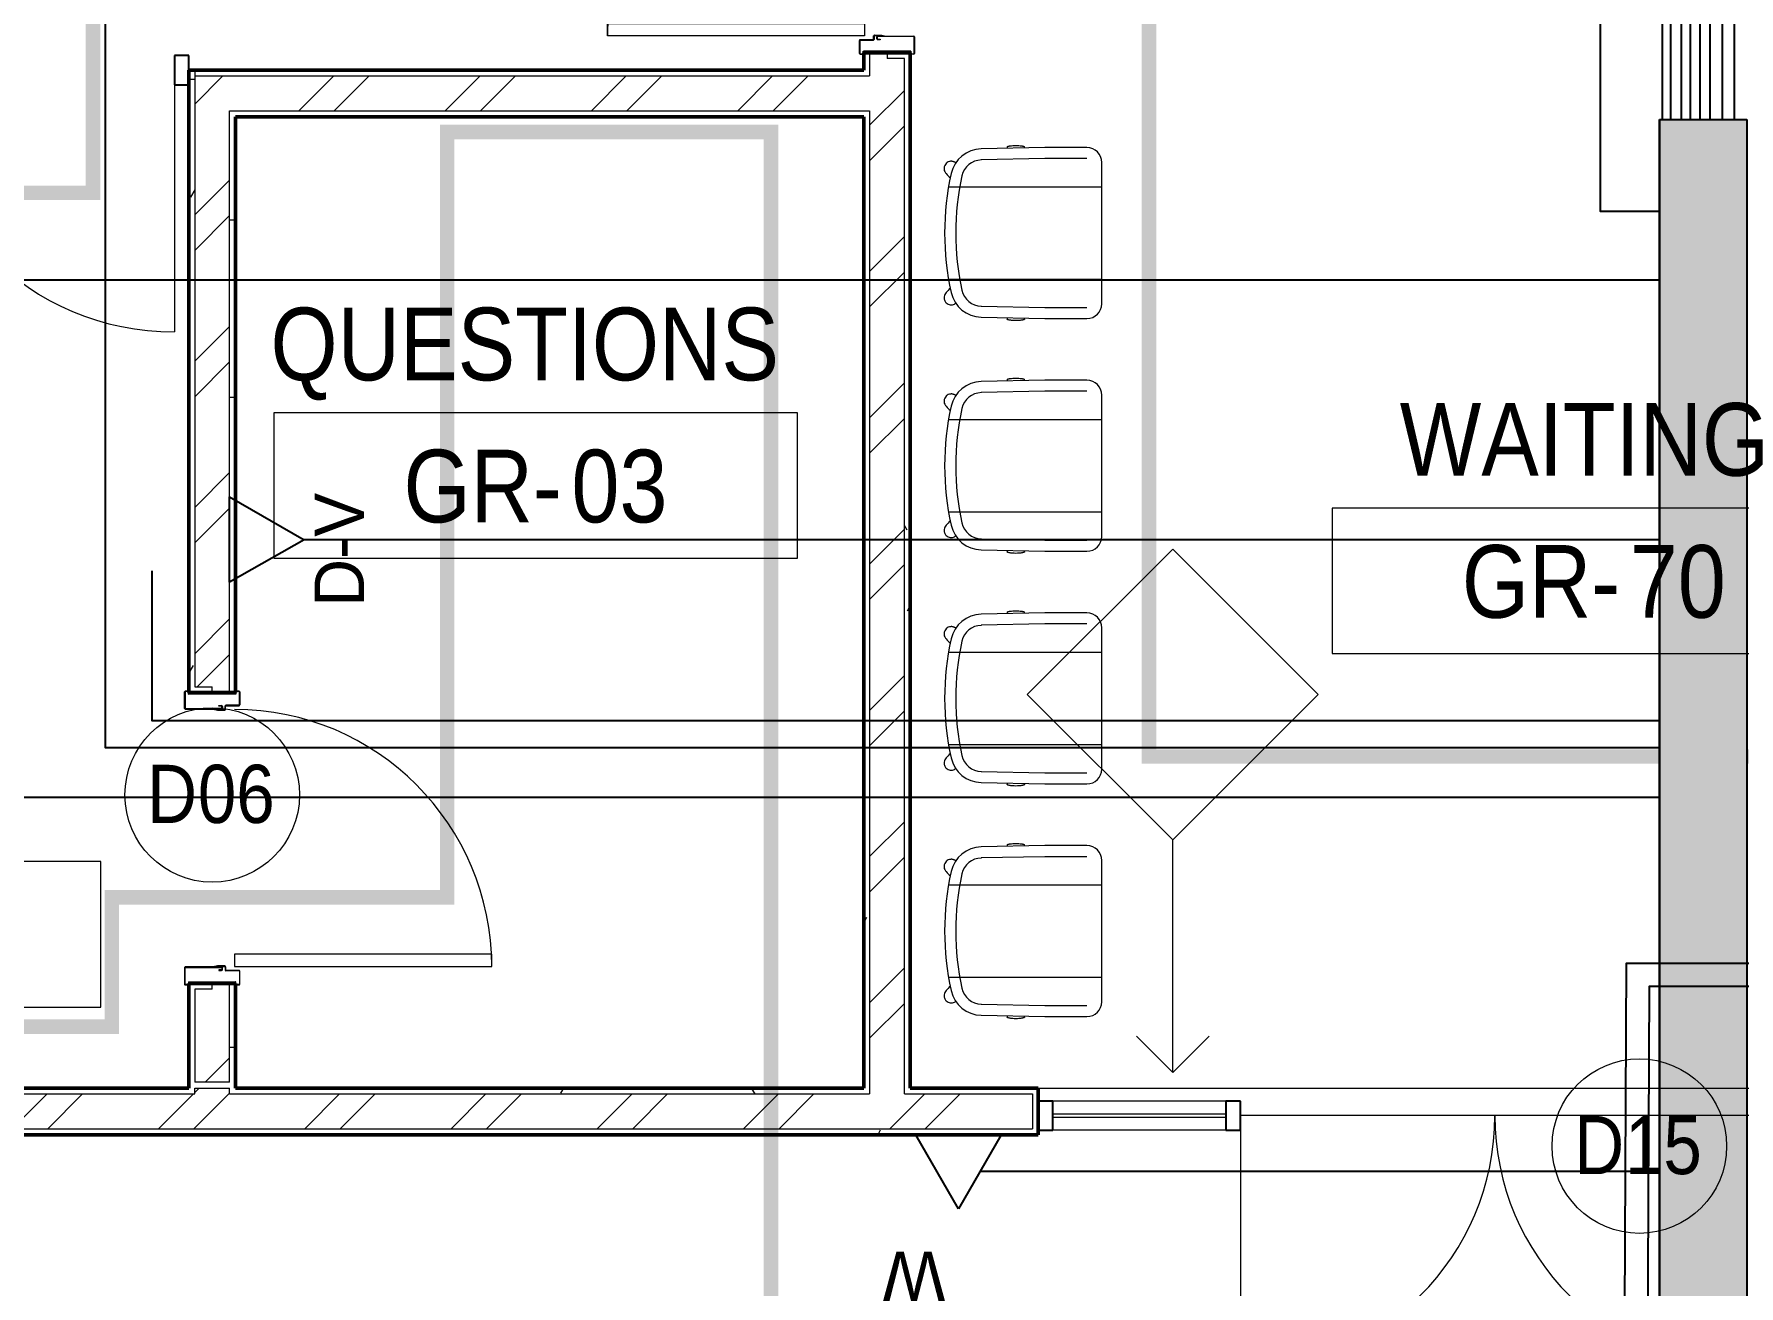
# Model space of a CAD drawing. Header units: millimetres. Extents: x -9358 to 257996, y -67499 to 9117.
# Drawn here: x 36928 to 42789, y -8948 to -4644 of the extents above; entities that cross this region are included whole.
import ezdxf

# ---------------------------------------------------------------- set-up
doc = ezdxf.new("R2010")
doc.units = ezdxf.units.MM
doc.header["$LTSCALE"] = 1000
for name, color, linetype, lineweight in [('123', 2, 'Continuous', 9), ('A-DOOR', 8, 'Continuous', 9), ('A-DOOR-1', 8, 'Continuous', 18), ('A-DOR', 8, 'Continuous', 9), ('A-FLR-PAT', 8, 'Continuous', 18), ('A-FRN', 8, 'Continuous', 9), ('A-ROM-NAM', 8, 'Continuous', 9), ('A-TYP-DOR', 8, 'Continuous', 0), ('A-TYP-WAL', 8, 'Continuous', 0), ('A-WAL-CLD', 8, 'Continuous', 9), ('A-WAL-CMU', 8, 'Continuous', 50), ('A-WAL-CRT-GLS', 8, 'Continuous', 9), ('A-WAL-CRT-GLS-1', 8, 'Continuous', 18), ('A-WAL-CRT-MLN', 8, 'Continuous', 9), ('A-WAL-CRT-MLN-1', 8, 'Continuous', 25), ('A-WAL-PAT-1', 8, 'Continuous', 9)]:
    doc.layers.add(name, color=color, linetype=linetype, lineweight=lineweight)
for name, color, linetype in [('CCTV', 4, 'Continuous'), ('CCTVNET', 6, 'Continuous'), ('DATANET', 4, 'Continuous'), ('F POINT AGN', 7, 'Continuous'), ('LC-CABLE -10', 4, 'Continuous'), ('LC-T-OUTLET', 4, 'Continuous'), ('Route - rack1', 7, 'Continuous')]:
    doc.layers.add(name, color=color, linetype=linetype)
doc.styles.add('Arial_5', font='arial.ttf', dxfattribs={"width": 0.85, "height": 200})
doc.styles.add('Arial_7', font='arial.ttf', dxfattribs={"width": 0.85, "height": 200})
pattern_1 = [(0, (0, 0), (812.8, 203.2), [33.528, -576.072, 33.528, -576.072, -3251.2]), (0, (0, 0), (812.8, 203.2), [-1219.2, 33.528, -1185.672, 33.528, -576.072, -1422.4]), (0, (0, 0), (812.8, 203.2), [-3048, 33.528, -372.872, 33.528, -982.472]), (120, (304.8, 101.6), (-582.3764, 602.3054), [33.528, -576.072, 33.528, -576.072, -3251.2]), (120, (304.8, 101.6), (-582.3764, 602.3054), [-1219.2, 33.528, -1185.672, 33.528, -576.072, -1422.4]), (120, (304.8, 101.6), (-582.3764, 602.3054), [-3048, 33.528, -372.872, 33.528, -982.472]), (240, (406.4, 508), (-230.4236, -805.5054), [33.528, -576.072, 33.528, -576.072, -3251.2]), (240, (406.4, 508), (-230.4236, -805.5054), [-1219.2, 33.528, -1185.672, 33.528, -576.072, -1422.4]), (240, (406.4, 508), (-230.4236, -805.5054), [-3048, 33.528, -372.872, 33.528, -982.472])]
pattern_2 = [(45, (0, 0), (-251.4472, 251.4472), []), (45, (0, 381), (-251.4472, 251.4472), [])]

# ---------------------------------------------------------------- blocks, each defined once
blk = doc.blocks.new('Door Tag - Door Tag-41184-01-Ground Floor Plan')
at = {"layer": 'A-TYP-DOR'}
blk.add_circle((0, 0), 3, dxfattribs=at)
blk = doc.blocks.new('Wall Tag - 1_2_-62628-01-Ground Floor Plan')
at = {"layer": 'A-TYP-WAL'}
for p, q in [((-5, 0), (0, 5)), ((0, 5), (5, 0)), ((-5, 0), (0, -5)), ((0, -5), (5, 0))]:
    blk.add_line(p, q, dxfattribs=at)
blk = doc.blocks.new('D-V')
at = {"color": 3}
blk.add_lwpolyline([(1.2, 256.5), (146.9, 0), (-146.9, 0), (1.2, 256.5)], dxfattribs=at)
at = {"layer": 'CCTV', "color": 2}
blk.add_attdef('D-V', (-225.1, 246.5), '', height=170, dxfattribs=at)
blk = doc.blocks.new('D-W')
at = {"color": 3, "elevation": 0}
blk.add_lwpolyline([(0, 254.5), (146.9, 0), (-146.9, 0), (0, 254.5)], dxfattribs=at)
at = {"layer": 'LC-T-OUTLET', "color": 2}
blk.add_attdef('W', (77.2, 236.3, 0), '', height=170, dxfattribs=at)
blk = doc.blocks.new('Wood door - 1000-Wood Door-2297988-01-Ground Floor Furniture Plan')
at = {"layer": 'A-DOOR'}
blk.add_arc((442, 77), 884, 90, 180, dxfattribs=at)
at = {"layer": 'A-DOOR-1'}
for p, q in [((442, 961), (399, 961)), ((399, 961), (399, 77)), ((442, 77), (442, 961)), ((-505, 92.5), (-505, 82.5)), ((-505, 92.5), (-505, 82.5)), ((-503.5, 92.5), (-503.5, 82.5)), ((-502.5, 95), (-457.5, 95)), ((-457.5, 95), (-502.5, 95)), ((-457.5, 93.5), (-502.5, 93.5)), ((-502.5, 81.5), (-495, 81.5)), ((-495, 80), (-502.5, 80)), ((-500, 80), (-495, 80)), ((-495, 81.5), (-495, 80)), ((-495, 80), (-495, -80)), ((-456.5, 92.5), (-456.5, 47)), ((-455, 92.5), (-455, 47)), ((-455, 47), (-455, 92.5)), ((399, 77), (442, 77)), ((455, 92.5), (455, 47)), ((455, 92.5), (455, 47)), ((456.5, 92.5), (456.5, 47)), ((502.5, 95), (457.5, 95)), ((502.5, 95), (457.5, 95)), ((457.5, 93.5), (502.5, 93.5)), ((495, 81.5), (495, 80)), ((502.5, 81.5), (495, 81.5)), ((495, 80), (502.5, 80)), ((495, -80), (495, 80)), ((495, 80), (500, 80)), ((503.5, 92.5), (503.5, 82.5)), ((505, 92.5), (505, 82.5)), ((505, 82.5), (505, 92.5)), ((-455.2, 23), (-455.2, 32.5)), ((-453.7, 23), (-455.2, 23)), ((-442.5, 46), (-454, 46)), ((-442.5, 46), (-454, 46)), ((-442.5, 44.5), (-454, 44.5)), ((-453.7, 32.5), (-453.7, 23)), ((-452.7, 35), (-445.7, 35)), ((-445.7, 33.5), (-452.7, 33.5)), ((-444.7, -92.5), (-444.7, 32.5)), ((-443.2, 32.5), (-443.2, 8.1)), ((-443.2, 8.4), (-441.5, 18.1)), ((-441.7, 8.1), (-443.2, 8.4)), ((-443.2, 8.1), (-443.2, -92.5)), ((-443.2, -92.5), (-443.2, 8.1)), ((-443.2, 8.1), (-441.7, 8.1)), ((-440, 18), (-441.7, 8.1)), ((-441.7, 8.1), (-440, 18)), ((-441.5, 18.1), (-441.5, 43.5)), ((-440, 43.5), (-440, 18)), ((-440, 18), (-440, 43.5)), ((440, 43.5), (440, 18)), ((440, 43.5), (440, 18)), ((440, 18), (441.7, 8.1)), ((440, 18), (441.7, 8.1)), ((441.5, 18.1), (441.5, 43.5)), ((443.2, 8.4), (441.5, 18.1)), ((441.7, 8.1), (443.2, 8.4)), ((441.7, 8.1), (443.2, 8.4)), ((442.5, 46), (454, 46)), ((454, 46), (442.5, 46)), ((442.5, 44.5), (454, 44.5)), ((443.2, 32.5), (443.2, 8.1)), ((443.2, 8.4), (443.2, -92.5)), ((443.2, 8.1), (443.2, -92.5)), ((444.7, -92.5), (444.7, 32.5)), ((452.7, 35), (445.7, 35)), ((445.7, 33.5), (452.7, 33.5)), ((453.7, 32.5), (453.7, 23)), ((453.7, 23), (455.2, 23)), ((455.2, 23), (455.2, 32.5)), ((-505, -92.5), (-505, -82.5)), ((-505, -82.5), (-505, -92.5)), ((-503.5, -82.5), (-503.5, -92.5)), ((-502.5, -80), (-495, -80)), ((-495, -81.5), (-502.5, -81.5)), ((-502.5, -93.5), (-445.7, -93.5)), ((-445.7, -95), (-502.5, -95)), ((-502.5, -95), (-445.7, -95)), ((-495, -80), (-500, -80)), ((-495, -81.5), (-495, -80)), ((502.5, -93.5), (445.7, -93.5)), ((445.7, -95), (502.5, -95)), ((445.7, -95), (502.5, -95)), ((495, -81.5), (495, -80)), ((502.5, -80), (495, -80)), ((500, -80), (495, -80)), ((495, -81.5), (502.5, -81.5)), ((503.5, -82.5), (503.5, -92.5)), ((505, -92.5), (505, -82.5)), ((505, -92.5), (505, -82.5))]:
    blk.add_line(p, q, dxfattribs=at)
for centre, radius, start, end in [((-502.5, 92.5), 2.5, 90, 180), ((-502.5, 92.5), 2.5, 90, 180), ((-502.5, 82.5), 2.5, 180, 270), ((-502.5, 82.5), 2.5, 180, 270), ((-502.5, 92.5), 1, 90, 180), ((-502.5, 82.5), 1, 180, 270), ((-457.5, 92.5), 2.5, 0, 90), ((-457.5, 92.5), 2.5, 0, 90), ((-457.5, 92.5), 1, 0, 90), ((457.5, 92.5), 2.5, 90, 180), ((457.5, 92.5), 2.5, 90, 180), ((457.5, 92.5), 1, 90, 180), ((502.5, 92.5), 2.5, 0, 90), ((502.5, 92.5), 2.5, 0, 90), ((502.5, 92.5), 1, 0, 90), ((502.5, 82.5), 1, 270, 0), ((502.5, 82.5), 2.5, 270, 0), ((502.5, 82.5), 2.5, 270, 0), ((-454, 47), 2.5, 180, 270), ((-452.7, 32.5), 2.5, 90, 180), ((-454, 47), 0.997, 180, 270), ((-454, 47), 0.997, 180, 270), ((-452.7, 32.5), 1.01, 90, 180), ((-445.7, 32.5), 2.5, 0, 90), ((-445.7, 32.5), 0.984, 0, 90), ((-442.5, 43.5), 2.5, 0, 90), ((-442.5, 43.5), 2.5, 0, 90), ((-442.5, 43.5), 1, 0, 90), ((442.5, 43.5), 2.5, 90, 180), ((442.5, 43.5), 2.5, 90, 180), ((442.5, 43.5), 1, 90, 180), ((445.7, 32.5), 2.5, 90, 180), ((445.7, 32.5), 0.984, 90, 180), ((452.7, 32.5), 2.5, 0, 90), ((452.7, 32.5), 1.01, 0, 90), ((454, 47), 2.5, 270, 0), ((454, 47), 0.997, 270, 0), ((454, 47), 0.979, 270, 360), ((-502.5, -82.5), 2.5, 90, 180), ((-502.5, -82.5), 2.5, 90, 180), ((-502.5, -92.5), 2.5, 180, 270), ((-502.5, -92.5), 2.5, 180, 270), ((-502.5, -82.5), 1.01, 90, 180), ((-502.5, -92.5), 1.03, 180, 270), ((-445.7, -92.5), 0.985, 270, 0), ((-445.7, -92.5), 2.5, 270, 0), ((-445.7, -92.5), 2.5, 270, 360), ((445.7, -92.5), 2.5, 180, 270), ((445.7, -92.5), 2.5, 180, 270), ((445.7, -92.5), 0.985, 180, 270), ((502.5, -82.5), 2.5, 0, 90), ((502.5, -82.5), 2.5, 0, 90), ((502.5, -82.5), 1.01, 0, 90), ((502.5, -92.5), 1.03, 270, 0), ((502.5, -92.5), 2.5, 270, 0), ((502.5, -92.5), 2.5, 270, 360)]:
    blk.add_arc(centre, radius, start, end, dxfattribs=at)
blk = doc.blocks.new('Scoop_Conference_Swivel_Chair_14893 - Scoop_Conference_Swivel_Chair_14893-746239-01-Ground Floor Furniture Plan')
at = {"layer": 'A-FRN'}
for p, q in [((243.1, 190.7), (-243.1, 190.7)), ((-158.6, -336.1), (-158.6, 190.7)), ((158.6, -336.1), (158.6, 190.7)), ((-293.9, 139.9), (-293.9, -5.1)), ((-255.8, 139.9), (-255.8, -4.7)), ((255.8, -4.7), (255.8, 139.9)), ((293.9, -5.1), (293.9, 139.9)), ((-293.9, -5.1), (-289.4, -224)), ((-255.8, -4.7), (-251.3, -223.2)), ((251.3, -223.2), (255.8, -4.7)), ((289.4, -224), (293.9, -5.1)), ((-292.5, -74.7), (-296, -74.7)), ((296, -74.7), (292.5, -74.7)), ((-296, -134.7), (-291.2, -134.7)), ((291.2, -134.7), (296, -134.7))]:
    blk.add_line(p, q, dxfattribs=at)
for centre, radius, start, end in [((-243.1, 139.9), 50.8, 90, 180), ((243.1, 139.9), 50.8, 0, 90), ((-181.4, -221.7), 108, 181.19256, 257.64827), ((-181.4, -221.7), 69.8, 181.19256, 257.64827), ((181.4, -221.7), 69.9, 282.35173, 358.80744), ((181.4, -221.7), 108, 282.35173, 358.80744), ((0, 606.8), 918, 257.64827, 282.35173), ((-221.9, -326.6), 24.9, 185.23282, 189), ((-221.9, -326.6), 24.9, 221.51523, 225), ((-221.9, -326.6), 24.9, 225, 228.48748), ((-221.9, -326.6), 24.9, 261, 264.76465), ((0, 606.8), 956.1, 257.64827, 282.35173)]:
    blk.add_arc(centre, radius, start, end, dxfattribs=at)
for points, knots in [([(-296, -134.7), (-296.5, -134.7), (-297.2, -133.8), (-298.3, -130.8), (-299, -127.8), (-299.8, -124.1), (-300.6, -118.4), (-301.3, -110), (-301.3, -99.3), (-300.6, -91), (-299.8, -85.2), (-299, -81.5), (-298.3, -78.5), (-297.2, -75.6), (-296.5, -74.7), (-296, -74.7)], [-1, -1, -1, -1, -0.888889, -0.833333, -0.777778, -0.722222, -0.666667, -0.555556, -0.444444, -0.333333, -0.277778, -0.222222, -0.166667, -0.111111, 0, 0, 0, 0]), ([(296, -74.7), (296.5, -74.7), (297.2, -75.6), (298.3, -78.5), (299, -81.5), (299.8, -85.2), (300.6, -91), (301.3, -99.3), (301.3, -110), (300.6, -118.4), (299.8, -124.1), (299, -127.8), (298.3, -130.8), (297.2, -133.8), (296.5, -134.7), (296, -134.7)], [-1, -1, -1, -1, -0.888889, -0.833333, -0.777778, -0.722222, -0.666667, -0.555556, -0.444444, -0.333333, -0.277778, -0.222222, -0.166667, -0.111111, 0, 0, 0, 0]), ([(-241.2, -310.9), (-242, -311.9), (-243.3, -313.8), (-244.9, -316.9), (-245.9, -320), (-246.6, -323.2), (-246.9, -327.5), (-246.1, -333.7), (-242.7, -341.1), (-236.4, -347.4), (-228.3, -351.1), (-219.5, -351.8), (-211.1, -349.5), (-206.3, -346.2), (-204.3, -344.2)], [-0.9668069, -0.9668069, -0.9668069, -0.9668069, -0.9166667, -0.875, -0.8333333, -0.7916667, -0.75, -0.6666667, -0.5555556, -0.4444444, -0.3333333, -0.2222222, -0.1111111, 0, 0, 0, 0]), ([(204.3, -344.2), (206.3, -346.1), (210.8, -349.3), (219.8, -352), (230.2, -350.9), (236.8, -346.8), (239.5, -344.2)], [-1, -1, -1, -1, -0.785714, -0.571429, -0.285714, 0, 0, 0, 0]), ([(239.5, -344.2), (241.3, -342.3), (244.5, -337.9), (246.9, -330.3), (246.8, -322.4), (244.6, -315.8), (242.3, -312.2), (241.2, -310.9)], [-1, -1, -1, -1, -0.8, -0.6, -0.4, -0.2, -0.0666114, -0.0666114, -0.0666114, -0.0666114])]:
    blk.add_open_spline(points, degree=3, knots=knots, dxfattribs=at)
for points in [[(-204.3, -344.2), (-199.5, -339.3), (-194.6, -334.4), (-189.8, -329.6)], [(189.8, -329.6), (194.6, -334.4), (199.5, -339.3), (204.3, -344.2)]]:
    blk.add_open_spline(points, degree=3, dxfattribs=at)
blk = doc.blocks.new('Wood door - 1000-Wood Door-2297611-01-Ground Floor Furniture Plan')
at = {"layer": 'A-DOOR'}
blk.add_arc((442, -77), 884, 180, 270, dxfattribs=at)
at = {"layer": 'A-DOOR-1'}
for p, q in [((-505, 92.5), (-505, 82.5)), ((-505, 82.5), (-505, 92.5)), ((-503.5, 82.5), (-503.5, 92.5)), ((-445.7, 95), (-502.5, 95)), ((-502.5, 95), (-445.7, 95)), ((-502.5, 93.5), (-445.7, 93.5)), ((-495, 81.5), (-502.5, 81.5)), ((-502.5, 80), (-495, 80)), ((-495, 80), (-500, 80)), ((-495, 81.5), (-495, 80)), ((-495, -80), (-495, 80)), ((-444.7, 92.5), (-444.7, -32.5)), ((-443.2, -8.1), (-443.2, 92.5)), ((-443.2, 92.5), (-443.2, -8.1)), ((443.2, -8.1), (443.2, 92.5)), ((443.2, -8.4), (443.2, 92.5)), ((444.7, 92.5), (444.7, -32.5)), ((445.7, 95), (502.5, 95)), ((445.7, 95), (502.5, 95)), ((502.5, 93.5), (445.7, 93.5)), ((495, 81.5), (495, 80)), ((495, 81.5), (502.5, 81.5)), ((502.5, 80), (495, 80)), ((495, 80), (495, -80)), ((500, 80), (495, 80)), ((503.5, 82.5), (503.5, 92.5)), ((505, 92.5), (505, 82.5)), ((505, 92.5), (505, 82.5)), ((-456.5, -92.5), (-456.5, -47)), ((-453.7, -23), (-455.2, -23)), ((-455.2, -23), (-455.2, -32.5)), ((-455, -92.5), (-455, -47)), ((-455, -47), (-455, -92.5)), ((-442.5, -44.5), (-454, -44.5)), ((-442.5, -46), (-454, -46)), ((-442.5, -46), (-454, -46)), ((-453.7, -32.5), (-453.7, -23)), ((-445.7, -33.5), (-452.7, -33.5)), ((-452.7, -35), (-445.7, -35)), ((-441.7, -8.1), (-443.2, -8.4)), ((-443.2, -32.5), (-443.2, -8.1)), ((-443.2, -8.1), (-441.7, -8.1)), ((-443.2, -8.4), (-441.5, -18.1)), ((-440, -18), (-441.7, -8.1)), ((-441.7, -8.1), (-440, -18)), ((-441.5, -18.1), (-441.5, -43.5)), ((-440, -43.5), (-440, -18)), ((-440, -18), (-440, -43.5)), ((440, -18), (441.7, -8.1)), ((440, -18), (441.7, -8.1)), ((440, -43.5), (440, -18)), ((440, -43.5), (440, -18)), ((443.2, -8.4), (441.5, -18.1)), ((441.5, -18.1), (441.5, -43.5)), ((441.7, -8.1), (443.2, -8.4)), ((441.7, -8.1), (443.2, -8.4)), ((442.5, -44.5), (454, -44.5)), ((442.5, -46), (454, -46)), ((454, -46), (442.5, -46)), ((443.2, -32.5), (443.2, -8.1)), ((445.7, -33.5), (452.7, -33.5)), ((452.7, -35), (445.7, -35)), ((453.7, -23), (455.2, -23)), ((453.7, -32.5), (453.7, -23)), ((455, -92.5), (455, -47)), ((455, -92.5), (455, -47)), ((455.2, -23), (455.2, -32.5)), ((456.5, -92.5), (456.5, -47)), ((-505, -92.5), (-505, -82.5)), ((-505, -92.5), (-505, -82.5)), ((-503.5, -92.5), (-503.5, -82.5)), ((-495, -80), (-502.5, -80)), ((-502.5, -81.5), (-495, -81.5)), ((-457.5, -93.5), (-502.5, -93.5)), ((-502.5, -95), (-457.5, -95)), ((-457.5, -95), (-502.5, -95)), ((-500, -80), (-495, -80)), ((-495, -81.5), (-495, -80)), ((399, -77), (442, -77)), ((399, -961), (399, -77)), ((442, -77), (442, -961)), ((457.5, -93.5), (502.5, -93.5)), ((502.5, -95), (457.5, -95)), ((502.5, -95), (457.5, -95)), ((495, -81.5), (495, -80)), ((495, -80), (502.5, -80)), ((495, -80), (500, -80)), ((502.5, -81.5), (495, -81.5)), ((503.5, -92.5), (503.5, -82.5)), ((505, -92.5), (505, -82.5)), ((505, -82.5), (505, -92.5)), ((442, -961), (399, -961))]:
    blk.add_line(p, q, dxfattribs=at)
for centre, radius, start, end in [((-502.5, 92.5), 2.5, 90, 180), ((-502.5, 92.5), 2.5, 90, 180), ((-502.5, 82.5), 2.5, 180, 270), ((-502.5, 82.5), 2.5, 180, 270), ((-502.5, 92.5), 1.03, 90, 180), ((-502.5, 82.5), 1.01, 180, 270), ((-445.7, 92.5), 2.5, 0, 90), ((-445.7, 92.5), 2.5, 0, 90), ((-445.7, 92.5), 0.985, 0, 90), ((445.7, 92.5), 2.5, 90, 180), ((445.7, 92.5), 2.5, 90, 180), ((445.7, 92.5), 0.985, 90, 180), ((502.5, 92.5), 2.5, 360, 90), ((502.5, 92.5), 2.5, 0, 90), ((502.5, 92.5), 1.03, 0, 90), ((502.5, 82.5), 1.01, 270, 360), ((502.5, 82.5), 2.5, 270, 0), ((502.5, 82.5), 2.5, 285, 360), ((-454, -47), 2.5, 90, 180), ((-452.7, -32.5), 2.5, 180, 270), ((-454, -47), 0.997, 90, 180), ((-454, -47), 0.997, 90, 180), ((-452.7, -32.5), 1.01, 180, 270), ((-445.7, -32.5), 0.984, 270, 360), ((-445.7, -32.5), 2.5, 270, 360), ((-442.5, -43.5), 1, 270, 0), ((-442.5, -43.5), 2.5, 270, 360), ((-442.5, -43.5), 2.5, 270, 360), ((442.5, -43.5), 2.5, 180, 270), ((442.5, -43.5), 2.5, 180, 270), ((442.5, -43.5), 1, 180, 270), ((445.7, -32.5), 2.5, 180, 270), ((445.7, -32.5), 0.984, 180, 270), ((452.7, -32.5), 1.01, 270, 360), ((452.7, -32.5), 2.5, 270, 360), ((454, -47), 2.5, 360, 90), ((454, -47), 0.997, 360, 90), ((454, -47), 0.979, 0, 90), ((-502.5, -82.5), 2.5, 90, 180), ((-502.5, -82.5), 2.5, 90, 180), ((-502.5, -92.5), 2.5, 180, 270), ((-502.5, -92.5), 2.5, 180, 270), ((-502.5, -82.5), 1, 90, 180), ((-502.5, -92.5), 1, 180, 270), ((-457.5, -92.5), 1, 270, 0), ((-457.5, -92.5), 2.5, 270, 360), ((-457.5, -92.5), 2.5, 270, 360), ((457.5, -92.5), 2.5, 180, 270), ((457.5, -92.5), 2.5, 180, 270), ((457.5, -92.5), 1, 180, 270), ((502.5, -82.5), 2.5, 0, 90), ((502.5, -82.5), 1, 0, 90), ((502.5, -92.5), 1, 270, 360), ((502.5, -92.5), 2.5, 270, 360), ((502.5, -92.5), 2.5, 270, 360), ((502.5, -82.5), 2.5, 360, 75)]:
    blk.add_arc(centre, radius, start, end, dxfattribs=at)
blk = doc.blocks.new('M_Curtain Wall Sgl Glass - M_Curtain Wall Sgl Glass-2560895-01-Ground Floor Furniture Plan')
at = {"layer": 'A-DOOR'}
blk.add_arc((450, 0), 900, 180, 270, dxfattribs=at)
at = {"layer": 'A-DOOR-1'}
blk.add_line((450, 0), (450, -900), dxfattribs=at)
blk = doc.blocks.new('Rectangular Mullion - 100_50mm 2-2560900-01-Ground Floor Furniture Plan')
at = {"layer": 'A-WAL-CRT-MLN-1'}
for p, q in [((0, 50), (-50, 50)), ((-50, 50), (-50, -50)), ((0, -50), (0, 50)), ((-50, -50), (0, -50))]:
    blk.add_line(p, q, dxfattribs=at)
blk = doc.blocks.new('System Panel - Glazed Partition-2606283-01-Ground Floor Furniture Plan')
at = {"layer": 'A-WAL-CRT-GLS-1'}
for p, q in [((297.4, 5), (-297.4, 5)), ((-297.4, 5), (-297.4, -5)), ((297.4, -5), (297.4, 5)), ((-297.4, -5), (297.4, -5))]:
    blk.add_line(p, q, dxfattribs=at)
blk = doc.blocks.new('M_Curtain Wall Dbl Glass2 - Double curtain wall door - grey-2605418-01-Ground Floor Furniture Plan')
at = {"layer": 'A-DOOR'}
for centre, start, end in [((-875, 0), 270, 360), ((875, 0), 180, 270)]:
    blk.add_arc(centre, 875, start, end, dxfattribs=at)
at = {"layer": 'A-DOOR-1'}
for p, q in [((-875, 0), (-875, -875)), ((875, 0), (875, -875))]:
    blk.add_line(p, q, dxfattribs=at)
blk = doc.blocks.new('Rectangular Mullion - 100_50mm 2-2606281-01-Ground Floor Furniture Plan')
at = {"layer": 'A-WAL-CRT-MLN'}
for p, q in [((41024.9, -8164.5), (40430, -8164.5)), ((41024.9, -8264.5), (40430, -8264.5))]:
    blk.add_line(p, q, dxfattribs=at)
blk = doc.blocks.new('Rectangular Mullion - 100_50mm 2-2605807-01-Ground Floor Furniture Plan')
at = {"layer": 'A-WAL-CRT-MLN-1'}
for p, q in [((-25, 50), (25, 50)), ((-25, -50), (-25, 50)), ((25, 50), (25, -50)), ((25, -50), (-25, -50))]:
    blk.add_line(p, q, dxfattribs=at)
blk = doc.blocks.new('Rectangular Mullion - 100_50mm 2-2605815-01-Ground Floor Furniture Plan')
at = {"layer": 'A-WAL-CRT-MLN-1'}
for p, q in [((0, 50), (-50, 50)), ((-50, 50), (-50, -50)), ((0, -50), (0, 50)), ((-50, -50), (0, -50))]:
    blk.add_line(p, q, dxfattribs=at)
blk = doc.blocks.new('M_Room Tag_Small - M_Room Tag_Small-919701-01-Ground Floor Furniture Plan')
at = {"layer": 'A-ROM-NAM'}
for p, q in [((9, 2.5), (-9, 2.5)), ((-9, 2.5), (-9, -2.5)), ((9, -2.5), (9, 2.5)), ((-9, -2.5), (9, -2.5))]:
    blk.add_line(p, q, dxfattribs=at)
blk = doc.blocks.new('G')
at = {"layer": 'A-WAL-PAT-1'}
h = blk.add_hatch(dxfattribs=at)
h.set_pattern_fill('FP_2', color=256, style=0, pattern_type=2)
h.set_pattern_definition(pattern_1)
h.paths.add_polyline_path([(39800, -8120), (39800, -4760), (39780, -4760), (39780, -8120)], flags=0)
h.paths.add_polyline_path([(39800, -4640), (39800, -4560), (39780, -4560), (39780, -4640)], flags=0)
h.paths.add_polyline_path([(39780, -3560), (39800, -3560), (39800, -150), (39780, -150), (39780, -2522.4)], flags=0)
h = blk.add_hatch(dxfattribs=at)
h.set_pattern_fill('FP_1', color=256, style=0, pattern_type=2)
h.set_pattern_definition(pattern_2)
h.paths.add_polyline_path([(39800, -8140), (39920, -8140), (39920, -4580), (39860, -4580), (39860, -4560), (39800, -4560), (39800, -8120)], flags=0)
h.paths.add_polyline_path([(39800, -3560), (39860, -3560), (39860, -3540), (39920, -3540), (39920, -150), (39800, -150), (39800, -2522.4)], flags=0)
h = blk.add_hatch(dxfattribs=at)
h.set_pattern_fill('FP_2', color=256, style=0, pattern_type=2)
h.set_pattern_definition(pattern_1)
h.paths.add_polyline_path([(39920, -8120), (39940, -8120), (39940, -4560), (39860, -4560), (39860, -4580), (39920, -4580), (39920, -7581.5)], flags=0)
h.paths.add_polyline_path([(39860, -3560), (39940, -3560), (39940, -3397.2), (39920, -3397.2), (39920, -3540), (39860, -3540)], flags=0)
h.paths.add_polyline_path([(39940, -3333.2), (39940, -170), (39920, -170), (39920, -3333.2)], flags=0)
h = blk.add_hatch(dxfattribs=at)
h.set_pattern_fill('FP_2', color=256, style=0, pattern_type=2)
h.set_pattern_definition(pattern_1)
h.paths.add_polyline_path([(37480, -8120), (37480, -7780), (37540, -7780), (37540, -7760), (37460, -7760), (37460, -8120)], flags=0)
h.paths.add_polyline_path([(37492.1, -6760), (37540, -6760), (37540, -6740), (37480, -6740), (37480, -4652), (37460, -4652), (37460, -6760)], flags=0)
h = blk.add_hatch(dxfattribs=at)
h.set_pattern_fill('FP_1', color=256, style=0, pattern_type=2)
h.set_pattern_definition(pattern_2)
h.paths.add_polyline_path([(37600, -4760), (39800, -4760), (39800, -4640), (37480, -4640), (37480, -4760), (37492.1, -4760)], flags=0)
h = blk.add_hatch(dxfattribs=at)
h.set_pattern_fill('FP_1', color=256, style=0, pattern_type=2)
h.set_pattern_definition(pattern_2)
h.paths.add_polyline_path([(37492.1, -8140), (37600, -8140), (37600, -8120), (37480, -8120), (37480, -8140)], flags=0)
h.paths.add_polyline_path([(37480, -8100), (37600, -8100), (37600, -7760), (37540, -7760), (37540, -7780), (37480, -7780)], flags=0)
h.paths.add_polyline_path([(37600, -6760), (37600, -4760), (37480, -4760), (37480, -6740), (37540, -6740), (37540, -6760)], flags=0)
h = blk.add_hatch(dxfattribs=at)
h.set_pattern_fill('FP_2', color=256, style=0, pattern_type=2)
h.set_pattern_definition(pattern_1)
h.paths.add_polyline_path([(37480, -8120), (37620, -8120), (37620, -7760), (37600, -7760), (37600, -8100), (37480, -8100)], flags=0)
h.paths.add_polyline_path([(37620, -6760), (37620, -4780), (37600, -4780), (37600, -6760)], flags=0)
h = blk.add_hatch(dxfattribs=at)
h.set_pattern_fill('FP_2', color=256, style=0, pattern_type=2)
h.set_pattern_definition(pattern_1)
h.paths.add_polyline_path([(37600, -4780), (39780, -4780), (39780, -4760), (37600, -4760)], flags=0)
h = blk.add_hatch(dxfattribs=at)
h.set_pattern_fill('FP_2', color=256, style=0, pattern_type=2)
h.set_pattern_definition(pattern_1)
h.paths.add_polyline_path([(40380, -8140), (40380, -8120), (39920, -8120), (39920, -8140), (40360, -8140)], flags=0)
h.paths.add_polyline_path([(34670, -8140), (37480, -8140), (37480, -8120), (34670, -8120)], flags=0)
h.paths.add_polyline_path([(34542.7, -8140), (34650, -8140), (34650, -8120), (34250, -8120), (34250, -8140)], flags=0)
h.paths.add_polyline_path([(39800, -8140), (39800, -8120), (37600, -8120), (37600, -8140), (39458.4, -8140)], flags=0)
h = blk.add_hatch(dxfattribs=at)
h.set_pattern_fill('FP_1', color=256, style=0, pattern_type=2)
h.set_pattern_definition(pattern_2)
h.paths.add_polyline_path([(37492.1, -8260), (40360, -8260), (40360, -8140), (34250, -8140), (34250, -8260), (35525.9, -8260)], flags=0)
h = blk.add_hatch(dxfattribs=at)
h.set_pattern_fill('FP_2', color=256, style=0, pattern_type=2)
h.set_pattern_definition(pattern_1)
h.paths.add_polyline_path([(39458.4, -8280), (40380, -8280), (40380, -8140), (40360, -8140), (40360, -8260), (34270, -8260), (34270, -8280), (37492.1, -8280)], flags=0)
at = {"layer": 'A-FLR-PAT'}
for p, q in [((40380, -8120), (43499.7, -8120)), ((42824.9, -8214.5), (41074.9, -8214.5))]:
    blk.add_line(p, q, dxfattribs=at)
at = {"layer": 'A-WAL-CLD'}
for p, q in [((39800, -4560), (39800, -4640)), ((39860, -4560), (39860, -4580)), ((37480, -4620), (37480, -6740)), ((39920, -4580), (39860, -4580)), ((39920, -8140), (39920, -4580)), ((37480, -4652), (37460, -4652)), ((37480, -4640), (39800, -4640)), ((37600, -4760), (39800, -4760)), ((37600, -6760), (37600, -4760)), ((39800, -4760), (39800, -8140)), ((37480, -6740), (37540, -6740)), ((37540, -6760), (37540, -6740)), ((37480, -7780), (37480, -8100)), ((37540, -7780), (37480, -7780)), ((37540, -7780), (37540, -7760)), ((37600, -8100), (37600, -7760)), ((34250, -8140), (37480, -8140)), ((37600, -8100), (37480, -8100)), ((37480, -8120), (37600, -8120)), ((37480, -8140), (37480, -8120)), ((37600, -8140), (37600, -8120)), ((37600, -8140), (39800, -8140)), ((39920, -8140), (40360, -8140)), ((40360, -8140), (40360, -8260)), ((34250, -8260), (40360, -8260))]:
    blk.add_line(p, q, dxfattribs=at)
at = {"layer": 'A-WAL-CMU'}
for p, q in [((39780, -4560), (39780, -4620)), ((39940, -4560), (39780, -4560)), ((39940, -8120), (39940, -4560)), ((39780, -4620), (37460, -4620)), ((37460, -4620), (37460, -6760)), ((37620, -4780), (39780, -4780)), ((37620, -6760), (37620, -4780)), ((39780, -4780), (39780, -8120)), ((37460, -6760), (37620, -6760)), ((37460, -7760), (37460, -8120)), ((37620, -7760), (37460, -7760)), ((37620, -8120), (37620, -7760)), ((37460, -8120), (34670, -8120)), ((39780, -8120), (37620, -8120)), ((40380, -8120), (39940, -8120)), ((40380, -8280), (40380, -8120)), ((34270, -8280), (40380, -8280))]:
    blk.add_line(p, q, dxfattribs=at)
at = {"layer": 'A-DOR'}
for name, p, rotation in [('Wood door - 1000-Wood Door-2297611-01-Ground Floor Furniture Plan', (39860, -4060), 269.9999999999998), ('Wood door - 1000-Wood Door-2297988-01-Ground Floor Furniture Plan', (37540, -7260), 269.9999999999999)]:
    blk.add_blockref(name, p, dxfattribs=dict(at, rotation=rotation))
for name, p in [('M_Curtain Wall Sgl Glass - M_Curtain Wall Sgl Glass-2560895-01-Ground Floor Furniture Plan', (36960, -4620)), ('M_Curtain Wall Dbl Glass2 - Double curtain wall door - grey-2605418-01-Ground Floor Furniture Plan', (41949.9, -8214.5))]:
    blk.add_blockref(name, p, dxfattribs=at)
at = {"layer": 'A-FRN', "rotation": 270.0000349323472}
for p in [(40407.5, -5180), (40407.5, -5980), (40407.5, -6780), (40407.5, -7580)]:
    blk.add_blockref('Scoop_Conference_Swivel_Chair_14893 - Scoop_Conference_Swivel_Chair_14893-746239-01-Ground Floor Furniture Plan', p, dxfattribs=at)
at = {"layer": 'A-ROM-NAM', "xscale": 99.99999999999991, "yscale": 99.99999999999991, "zscale": 99.99999999999991}
for p in [(38652.4, -6048.1), (42291, -6376.1), (36256.9, -7591.1)]:
    blk.add_blockref('M_Room Tag_Small - M_Room Tag_Small-919701-01-Ground Floor Furniture Plan', p, dxfattribs=at)
at = {"layer": 'A-WAL-CRT-GLS'}
blk.add_blockref('System Panel - Glazed Partition-2606283-01-Ground Floor Furniture Plan', (40727.4, -8214.5), dxfattribs=at)
at = {"layer": 'A-WAL-CRT-MLN'}
for name, p in [('Rectangular Mullion - 100_50mm 2-2560900-01-Ground Floor Furniture Plan', (37460, -4620)), ('Rectangular Mullion - 100_50mm 2-2606281-01-Ground Floor Furniture Plan', (0, 0))]:
    blk.add_blockref(name, p, dxfattribs=at)
at = {"layer": 'A-WAL-CRT-MLN', "rotation": 180}
blk.add_blockref('Rectangular Mullion - 100_50mm 2-2605815-01-Ground Floor Furniture Plan', (40380, -8214.5), dxfattribs=at)
at = {"layer": 'A-WAL-CRT-MLN', "extrusion": (0, 0, -1), "rotation": 180}
blk.add_blockref('Rectangular Mullion - 100_50mm 2-2605807-01-Ground Floor Furniture Plan', (-41049.9, -8214.5), dxfattribs=at)
at = {"layer": 'A-ROM-NAM', "char_height": 250, "attachment_point": 1, "style": 'Arial_5'}
for s, insert, width in [('QUESTIONS', (37740.4, -5436.5), 2243.923), ('WAITING', (41622.9, -5764.5), 1652.278), ('GR-', (38197.6, -5924.9), 699.873), ('03', (38775.1, -5924.9), 418.481), ('GR-', (41836.2, -6252.9), 699.873), ('70', (42413.7, -6252.9), 418.481)]:
    blk.add_mtext(s, dxfattribs=dict(at, insert=insert, width=width))
blk = doc.blocks.new('datatray')
at = {"layer": '123'}
h = blk.add_hatch(color=4, dxfattribs=at)
h.dxf.hatch_style = 1
h.paths.add_polyline_path([(302434, -43813.9), (311773, -43813.9), (311773, -43513.9), (311473, -43513.9), (301671, -43513.9), (301671, -38365), (301471, -38365), (301100, -38365), (301100, -38565), (301471, -38565), (301471, -43513.9), (287538, -43513.9), (287538, -38565), (287909, -38565), (287909, -38365), (287538, -38365), (287338, -38365), (287338, -43513.9), (277443, -43513.9), (277443, -4790), (277143, -4790), (277143, -43813.9), (301834, -43813.9), (301852.6, -52052), (299770, -52052), (299770, -52652), (301854, -52652), (302454, -52652)])
h.paths.add_polyline_path([(311773, -4790), (311473, -4790), (311473, -43513.9), (311773, -43513.9)])
at = {"layer": 'LC-CABLE -10', "color": 4}
for points in [[(311473, -4790), (311773, -4790), (311773, -43513.9)], [(311473, -43513.9), (311473, -4790), (311473, -43513.9)]]:
    blk.add_lwpolyline(points, dxfattribs=at)
blk = doc.blocks.new('RACK1 - ROUTE')
at = {"layer": 'F POINT AGN', "color": 1, "const_width": 50}
for points in [[(44232, -7128), (40761, -7128), (40761, -3028), (44533, -3028)], [(44533, -815), (40355, -815), (40355, -4245), (38939, -4245), (38939, -630), (34903, -630), (34903, -4309), (37130, -4309), (37130, -5190), (34785, -5190), (34785, -8057), (37195, -8057), (37195, -7612), (38348, -7612), (38348, -4981), (39461, -4981), (39461, -7716), (39461, -11579)]]:
    blk.add_lwpolyline(points, dxfattribs=at)

msp = doc.modelspace()

# ---------------------------------------------------------------- block references
msp.add_blockref('G', (0, -148.1))

# ---------------------------------------------------------------- next in the draw order: linework, layer by layer
at = {"layer": 'A-TYP-WAL'}
for q in [(40842.4, -7414.5), (40717.4, -8089.5), (40967.4, -8089.5)]:
    msp.add_line((40842.4, -8214.5), q, dxfattribs=at)
at = {"layer": 'CCTVNET', "color": 3}
for points in [[(49830.1, 1663.4), (47810, 1663.4), (47810, -7839.1), (42400.9, -7839.1), (42379.5, -12364.9)], [(51457.6, -166.6), (51457.6, -674.1), (47890, -674.1), (47890, -7919.1), (42480.6, -7919.1), (42459.5, -12365.3)]]:
    msp.add_lwpolyline(points, dxfattribs=at)
at = {"layer": 'DATANET', "color": 3}
msp.add_line((42515, -8555.3), (40179.2, -8555.3), dxfattribs=at)
for points in [[(36513.5, -345.3), (37045, -345.3), (37045, -3476.9), (42590, -3476.9), (42590, -4938.1)], [(42623, -4938.1), (42623, -3432.5), (38485, -3432.5), (38485, -324.8), (39301.5, -324.8)], [(42573.5, -345.3), (42731.7, -345.3), (42731.7, -4938.1)], [(42773.7, -4938.1), (42773.7, -1375.1), (44991, -1375.1), (44989.3, -1066.9)], [(39780, -2684.1), (42689.3, -2684.1), (42689.3, -4938.1)], [(42555, -4938.1), (42555, -3521.3), (34187, -3521.3), (34187, -2733.5)], [(34203, -3796.6), (34203, -3565.8), (42525, -3565.8), (42525, -4938.1)], [(37171.5, -4280.3), (37171.5, -7097.1), (42515, -7097.1)], [(34215, -5711.1), (34215, -5488.9), (42515, -5488.9)], [(37854.5, -6381.8), (42515, -6381.8)], [(34215, -6430.1), (34215, -7268.1), (42515, -7268.1)]]:
    msp.add_lwpolyline(points, dxfattribs=at)
at = {"layer": 'DATANET', "color": 3, "ltscale": 0.05}
for points in [[(40194.5, -3036.1), (42655, -3036.1), (42655, -4938.1)], [(37332.8, -6489.5), (37332.8, -7004.1), (42515, -7004.1)]]:
    msp.add_lwpolyline(points, dxfattribs=at)
at = {"layer": 'DATANET', "color": 3, "ltscale": 50, "elevation": 0}
msp.add_lwpolyline([(42312, -4407.5), (42312, -5253.1), (42515, -5253.1)], dxfattribs=at)

# ---------------------------------------------------------------- next in the draw order: block references
at = {"layer": 'A-TYP-DOR', "xscale": 99.99999999999991, "yscale": 99.99999999999991, "zscale": 99.99999999999991}
for p in [(37540, -7260), (42446.6, -8467.4)]:
    msp.add_blockref('Door Tag - Door Tag-41184-01-Ground Floor Plan', p, dxfattribs=at)
at = {"layer": 'A-TYP-WAL', "xscale": 99.99999999999991, "yscale": 99.99999999999991, "zscale": 99.99999999999991}
msp.add_blockref('Wall Tag - 1_2_-62628-01-Ground Floor Plan', (40842.4, -6914.5), dxfattribs=at)
at = {"layer": 'DATANET'}
msp.add_blockref('datatray', (-268957, -148.1), dxfattribs=at)
at = {"layer": 'DATANET', "color": 3}
ref = msp.add_blockref('D-V', (37600, -6381.8), dxfattribs=dict(at, rotation=270))
ref.add_attrib('D-V', 'D-V', (38061.8, -6612.7), dxfattribs={"layer": 'CCTV', "color": 3, "height": 170, "rotation": 90})
ref = msp.add_blockref('D-W', (40105.7, -8428.1, 0), dxfattribs=dict(at, rotation=180))
ref.add_attrib('W', 'W', (40060.3, -8830.1), dxfattribs={"layer": 'LC-T-OUTLET', "color": 3, "height": 170, "rotation": 180})
at = {"layer": 'Route - rack1', "color": 1}
msp.add_blockref('RACK1 - ROUTE', (0, 0), dxfattribs=at)

# ---------------------------------------------------------------- next in the draw order: texts
at = {"layer": 'A-TYP-DOR', "char_height": 200, "attachment_point": 1, "style": 'Arial_7'}
for s, insert, width in [('D', (37316.3, -7156.4), 211.245), ('06', (37490.6, -7156.4), 327.088), ('D', (42222.9, -8363.8), 211.245), ('15', (42397.2, -8363.8), 327.088)]:
    msp.add_mtext(s, dxfattribs=dict(at, insert=insert, width=width))

doc.saveas('drawing.dxf')
